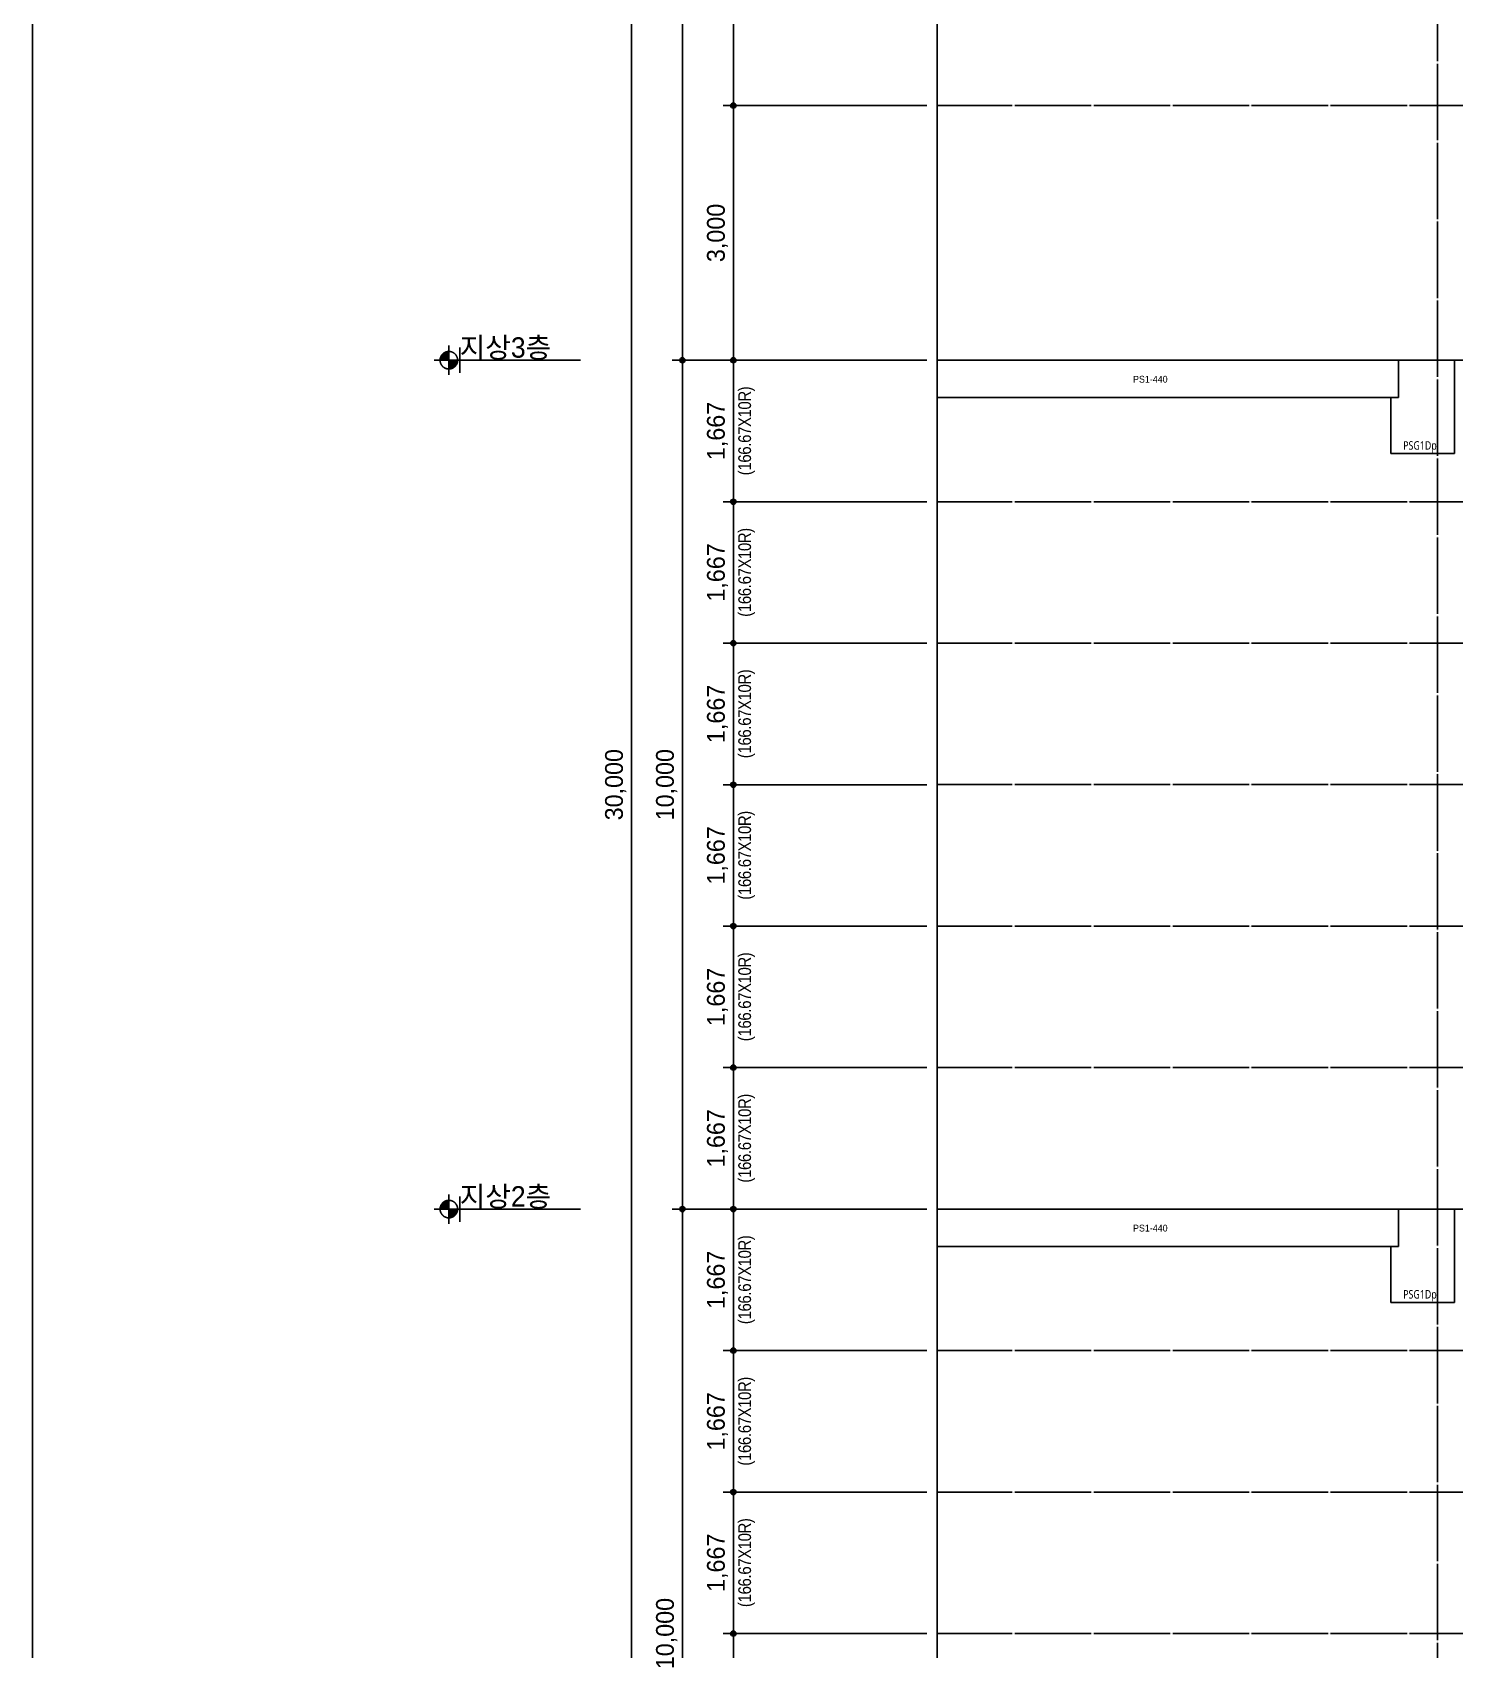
# Model space of a CAD drawing. Header units: millimetres. Extents: x 11948722 to 13111668, y -10771712 to -10232988.
# Drawn here: x 12673666 to 12690416, y -10486894 to -10467841 of the extents above; entities that cross this region are included whole.
import ezdxf
from ezdxf.enums import TextEntityAlignment as Align

# ---------------------------------------------------------------- set-up
doc = ezdxf.new("R2010")
doc.units = ezdxf.units.MM
doc.header["$LTSCALE"] = 150
doc.header["$MEASUREMENT"] = 0
doc.linetypes.add('CEN', pattern=[6.2, 6, -0.1, 0, -0.1])
doc.linetypes.add('Xref-계단단면도$0$CEN', pattern=[62, 60, -1, 0, -1])
doc.layers.get('0').update_dxf_attribs({"linetype": 'CONTINUOUS'})
doc.layers.get('Defpoints').update_dxf_attribs({"color": 117, "linetype": 'CONTINUOUS'})
for name, color, linetype in [('A-중심선', 10, 'CEN'), ('CON-C', 2, 'CONTINUOUS'), ('Xref-계단단면도$0$3 dim0', 7, 'CONTINUOUS'), ('Xref-계단단면도$0$A-TXT-3.0', 3, 'CONTINUOUS'), ('Xref-계단단면도$0$SYM', 7, 'CONTINUOUS'), ('Xref-계단단면도$0$SYM-1', 7, 'CONTINUOUS')]:
    doc.layers.add(name, color=color, linetype=linetype)
doc.styles.get("Standard").update_dxf_attribs({"font": 'NanumGothic.ttf'})
doc.styles.add('Xref-계단단면도$0$나눔고딕 Se', font='')
doc.styles.add('Xref-계단단면도$0$돋움', font='')
doc.styles.get('Xref-계단단면도$0$나눔고딕 Se').set_extended_font_data('Dotum')
doc.styles.get('Xref-계단단면도$0$돋움').set_extended_font_data('Dotum')
doc.dimstyles.new('Xref-계단단면도$0$A1-100', dxfattribs={"dimtxt": 3, "dimasz": 1, "dimexe": 2, "dimexo": 2, "dimgap": 1, "dimtad": 1, "dimdec": 0, "dimzin": 12, "dimdsep": 46, "dimlunit": 6, "dimtxsty": 'Xref-계단단면도$0$나눔고딕 Se', "dimblk1": 'Xref-계단단면도$0$DIMDOT', "dimblk2": 'Xref-계단단면도$0$DIMDOT', "dimsah": 1, "dimcen": -1, "dimdle": 2, "dimclrd": 256, "dimclre": 256, "dimclrt": 3, "dimadec": 0, "dimazin": 0, "dimtfac": 1, "dimtdec": 0, "dimtix": 1, "dimtmove": 2, "dimatfit": 3, "dimldrblk": 'Xref-계단단면도$0$DIMDOT', "dimfxl": 1, "dimtvp": 1, "dimtolj": 1, "dimtzin": 12, "dimlwd": -1, "dimlwe": -1, "dimarcsym": 0})

# ---------------------------------------------------------------- blocks, each defined once
blk = doc.blocks.new('Xref-계단단면도$0$DIMDOT')
at = {"color": 0}
blk.add_line((-2, 0), (2, 0), dxfattribs=at)
for radius in [0.5, 0.25]:
    blk.add_circle((0, 0), radius, dxfattribs=at)
blk = doc.blocks.new('*D628')
at = {"layer": 'Defpoints', "color": 0, "ltscale": 1200}
for p in [(12680721, -10461704), (12684321, -10461704), (12684321, -10491704)]:
    blk.add_point(p, dxfattribs=at)
at = {"layer": 'Xref-계단단면도$0$3 dim0'}
for p, q in [((12684201, -10461704), (12680601, -10461704)), ((12680721, -10491644), (12680721, -10461764)), ((12684201, -10491704), (12680601, -10491704))]:
    blk.add_line(p, q, dxfattribs=at)
at = {"layer": 'Xref-계단단면도$0$3 dim0', "ltscale": 1200, "xscale": 60, "yscale": 60, "zscale": 60}
for p, rotation in [((12680721, -10461704), 90), ((12680721, -10491704), 270)]:
    blk.add_blockref('Xref-계단단면도$0$DIMDOT', p, dxfattribs=dict(at, rotation=rotation))
at = {"layer": 'Xref-계단단면도$0$3 dim0', "color": 3, "ltscale": 1200, "insert": (12680535, -10476704), "char_height": 210, "attachment_point": 5, "rotation": 90, "style": 'Xref-계단단면도$0$나눔고딕 Se'}
blk.add_mtext('\\A1;30,000', dxfattribs=at)
blk = doc.blocks.new('*D630')
at = {"layer": 'Defpoints', "color": 0, "ltscale": 1200}
for p in [(12681321, -10461704), (12684321, -10461704), (12684321, -10471704)]:
    blk.add_point(p, dxfattribs=at)
at = {"layer": 'Xref-계단단면도$0$3 dim0'}
for p, q in [((12684201, -10461704), (12681201, -10461704)), ((12681321, -10471644), (12681321, -10461764)), ((12684201, -10471704), (12681201, -10471704))]:
    blk.add_line(p, q, dxfattribs=at)
at = {"layer": 'Xref-계단단면도$0$3 dim0', "ltscale": 1200, "xscale": 60, "yscale": 60, "zscale": 60}
for p, rotation in [((12681321, -10461704), 90), ((12681321, -10471704), 270)]:
    blk.add_blockref('Xref-계단단면도$0$DIMDOT', p, dxfattribs=dict(at, rotation=rotation))
at = {"layer": 'Xref-계단단면도$0$3 dim0', "color": 3, "ltscale": 1200, "insert": (12681135, -10466704), "char_height": 210, "attachment_point": 5, "rotation": 90, "style": 'Xref-계단단면도$0$나눔고딕 Se'}
blk.add_mtext('\\A1;10,000', dxfattribs=at)
blk = doc.blocks.new('*D673')
at = {"layer": 'Defpoints', "color": 0, "ltscale": 1200}
for p in [(12681321, -10481704), (12684321, -10481704), (12684321, -10491704)]:
    blk.add_point(p, dxfattribs=at)
at = {"layer": 'Xref-계단단면도$0$3 dim0'}
for p, q in [((12684201, -10481704), (12681201, -10481704)), ((12681321, -10491644), (12681321, -10481764)), ((12684201, -10491704), (12681201, -10491704))]:
    blk.add_line(p, q, dxfattribs=at)
at = {"layer": 'Xref-계단단면도$0$3 dim0', "ltscale": 1200, "xscale": 60, "yscale": 60, "zscale": 60}
for p, rotation in [((12681321, -10481704), 90), ((12681321, -10491704), 270)]:
    blk.add_blockref('Xref-계단단면도$0$DIMDOT', p, dxfattribs=dict(at, rotation=rotation))
at = {"layer": 'Xref-계단단면도$0$3 dim0', "color": 3, "ltscale": 1200, "insert": (12681135, -10486704), "char_height": 210, "attachment_point": 5, "rotation": 90, "style": 'Xref-계단단면도$0$나눔고딕 Se'}
blk.add_mtext('\\A1;10,000', dxfattribs=at)
blk = doc.blocks.new('*D676')
at = {"layer": 'Defpoints', "color": 0, "ltscale": 1200}
for p in [(12681321, -10471704), (12684321, -10471704), (12684321, -10481704)]:
    blk.add_point(p, dxfattribs=at)
at = {"layer": 'Xref-계단단면도$0$3 dim0'}
for p, q in [((12684201, -10471704), (12681201, -10471704)), ((12681321, -10481644), (12681321, -10471764)), ((12684201, -10481704), (12681201, -10481704))]:
    blk.add_line(p, q, dxfattribs=at)
at = {"layer": 'Xref-계단단면도$0$3 dim0', "ltscale": 1200, "xscale": 60, "yscale": 60, "zscale": 60}
for p, rotation in [((12681321, -10471704), 90), ((12681321, -10481704), 270)]:
    blk.add_blockref('Xref-계단단면도$0$DIMDOT', p, dxfattribs=dict(at, rotation=rotation))
at = {"layer": 'Xref-계단단면도$0$3 dim0', "color": 3, "ltscale": 1200, "insert": (12681135, -10476704), "char_height": 210, "attachment_point": 5, "rotation": 90, "style": 'Xref-계단단면도$0$나눔고딕 Se'}
blk.add_mtext('\\A1;10,000', dxfattribs=at)
blk = doc.blocks.new('*D677')
at = {"layer": 'Defpoints', "color": 0, "ltscale": 1200}
for p in [(12681921, -10461704), (12684321, -10461704), (12684321, -10468704)]:
    blk.add_point(p, dxfattribs=at)
at = {"layer": 'Xref-계단단면도$0$3 dim0'}
for p, q in [((12684201, -10461704), (12681801, -10461704)), ((12681921, -10468644), (12681921, -10461764)), ((12684201, -10468704), (12681801, -10468704))]:
    blk.add_line(p, q, dxfattribs=at)
at = {"layer": 'Xref-계단단면도$0$3 dim0', "ltscale": 1200, "xscale": 60, "yscale": 60, "zscale": 60}
for p, rotation in [((12681921, -10461704), 90), ((12681921, -10468704), 270)]:
    blk.add_blockref('Xref-계단단면도$0$DIMDOT', p, dxfattribs=dict(at, rotation=rotation))
at = {"layer": 'Xref-계단단면도$0$3 dim0', "color": 3, "ltscale": 1200, "insert": (12681735, -10465204), "char_height": 210, "attachment_point": 5, "rotation": 90, "style": 'Xref-계단단면도$0$나눔고딕 Se'}
blk.add_mtext('\\A1;7,000', dxfattribs=at)
blk = doc.blocks.new('*D670')
at = {"layer": 'Defpoints', "color": 0, "ltscale": 1200}
for p in [(12681921, -10468704), (12684321, -10468704), (12684321, -10471704)]:
    blk.add_point(p, dxfattribs=at)
at = {"layer": 'Xref-계단단면도$0$3 dim0'}
for p, q in [((12684201, -10468704), (12681801, -10468704)), ((12681921, -10471644), (12681921, -10468764)), ((12684201, -10471704), (12681801, -10471704))]:
    blk.add_line(p, q, dxfattribs=at)
at = {"layer": 'Xref-계단단면도$0$3 dim0', "ltscale": 1200, "xscale": 60, "yscale": 60, "zscale": 60}
for p, rotation in [((12681921, -10468704), 90), ((12681921, -10471704), 270)]:
    blk.add_blockref('Xref-계단단면도$0$DIMDOT', p, dxfattribs=dict(at, rotation=rotation))
at = {"layer": 'Xref-계단단면도$0$3 dim0', "color": 3, "ltscale": 1200, "insert": (12681735, -10470204), "char_height": 210, "attachment_point": 5, "rotation": 90, "style": 'Xref-계단단면도$0$나눔고딕 Se'}
blk.add_mtext('\\A1;3,000', dxfattribs=at)
blk = doc.blocks.new('*D639')
at = {"layer": 'Defpoints', "color": 0, "ltscale": 1200}
for p in [(12684321, -10483370), (12681921, -10485037), (12684321, -10485037)]:
    blk.add_point(p, dxfattribs=at)
at = {"layer": 'Xref-계단단면도$0$3 dim0'}
for p, q in [((12684201, -10483370), (12681801, -10483370)), ((12681921, -10483430), (12681921, -10484977)), ((12684201, -10485037), (12681801, -10485037))]:
    blk.add_line(p, q, dxfattribs=at)
at = {"layer": 'Xref-계단단면도$0$3 dim0', "ltscale": 1200, "xscale": 60, "yscale": 60, "zscale": 60}
for p, rotation in [((12681921, -10483370), 90), ((12681921, -10485037), 270)]:
    blk.add_blockref('Xref-계단단면도$0$DIMDOT', p, dxfattribs=dict(at, rotation=rotation))
at = {"layer": 'Xref-계단단면도$0$3 dim0', "color": 3, "ltscale": 1200, "char_height": 210, "attachment_point": 5, "rotation": 90, "style": 'Xref-계단단면도$0$나눔고딕 Se'}
for s, insert in [('\\H0.714286x;\\W0.9;\\T0.95;(166.67X10R)', (12682077, -10484204)), ('\\A1;1,667', (12681735, -10484204))]:
    blk.add_mtext(s, dxfattribs=dict(at, insert=insert))
blk = doc.blocks.new('*D641')
at = {"layer": 'Defpoints', "color": 0, "ltscale": 1200}
for p in [(12684321, -10480037), (12681921, -10481704), (12684321, -10481704)]:
    blk.add_point(p, dxfattribs=at)
at = {"layer": 'Xref-계단단면도$0$3 dim0'}
for p, q in [((12684201, -10480037), (12681801, -10480037)), ((12681921, -10480097), (12681921, -10481644)), ((12684201, -10481704), (12681801, -10481704))]:
    blk.add_line(p, q, dxfattribs=at)
at = {"layer": 'Xref-계단단면도$0$3 dim0', "ltscale": 1200, "xscale": 60, "yscale": 60, "zscale": 60}
for p, rotation in [((12681921, -10480037), 90), ((12681921, -10481704), 270)]:
    blk.add_blockref('Xref-계단단면도$0$DIMDOT', p, dxfattribs=dict(at, rotation=rotation))
at = {"layer": 'Xref-계단단면도$0$3 dim0', "color": 3, "ltscale": 1200, "char_height": 210, "attachment_point": 5, "rotation": 90, "style": 'Xref-계단단면도$0$나눔고딕 Se'}
for s, insert in [('\\H0.714286x;\\W0.9;\\T0.95;(166.67X10R)', (12682077, -10480870)), ('\\A1;1,667', (12681735, -10480870))]:
    blk.add_mtext(s, dxfattribs=dict(at, insert=insert))
blk = doc.blocks.new('*D642')
at = {"layer": 'Defpoints', "color": 0, "ltscale": 1200}
for p in [(12684321, -10481704), (12681921, -10483370), (12684321, -10483370)]:
    blk.add_point(p, dxfattribs=at)
at = {"layer": 'Xref-계단단면도$0$3 dim0'}
for p, q in [((12684201, -10481704), (12681801, -10481704)), ((12681921, -10481764), (12681921, -10483310)), ((12684201, -10483370), (12681801, -10483370))]:
    blk.add_line(p, q, dxfattribs=at)
at = {"layer": 'Xref-계단단면도$0$3 dim0', "ltscale": 1200, "xscale": 60, "yscale": 60, "zscale": 60}
for p, rotation in [((12681921, -10481704), 90), ((12681921, -10483370), 270)]:
    blk.add_blockref('Xref-계단단면도$0$DIMDOT', p, dxfattribs=dict(at, rotation=rotation))
at = {"layer": 'Xref-계단단면도$0$3 dim0', "color": 3, "ltscale": 1200, "char_height": 210, "attachment_point": 5, "rotation": 90, "style": 'Xref-계단단면도$0$나눔고딕 Se'}
for s, insert in [('\\H0.714286x;\\W0.9;\\T0.95;(166.67X10R)', (12682077, -10482537)), ('\\A1;1,667', (12681735, -10482537))]:
    blk.add_mtext(s, dxfattribs=dict(at, insert=insert))
blk = doc.blocks.new('*D643')
at = {"layer": 'Defpoints', "color": 0, "ltscale": 1200}
for p in [(12684321, -10478370), (12681921, -10480037), (12684321, -10480037)]:
    blk.add_point(p, dxfattribs=at)
at = {"layer": 'Xref-계단단면도$0$3 dim0'}
for p, q in [((12684201, -10478370), (12681801, -10478370)), ((12681921, -10478430), (12681921, -10479977)), ((12684201, -10480037), (12681801, -10480037))]:
    blk.add_line(p, q, dxfattribs=at)
at = {"layer": 'Xref-계단단면도$0$3 dim0', "ltscale": 1200, "xscale": 60, "yscale": 60, "zscale": 60}
for p, rotation in [((12681921, -10478370), 90), ((12681921, -10480037), 270)]:
    blk.add_blockref('Xref-계단단면도$0$DIMDOT', p, dxfattribs=dict(at, rotation=rotation))
at = {"layer": 'Xref-계단단면도$0$3 dim0', "color": 3, "ltscale": 1200, "char_height": 210, "attachment_point": 5, "rotation": 90, "style": 'Xref-계단단면도$0$나눔고딕 Se'}
for s, insert in [('\\A1;1,667', (12681735, -10479204)), ('\\H0.714286x;\\W0.9;\\T0.95;(166.67X10R)', (12682077, -10479204))]:
    blk.add_mtext(s, dxfattribs=dict(at, insert=insert))
blk = doc.blocks.new('*D644')
at = {"layer": 'Defpoints', "color": 0, "ltscale": 1200}
for p in [(12684321, -10476704), (12681921, -10478370), (12684321, -10478370)]:
    blk.add_point(p, dxfattribs=at)
at = {"layer": 'Xref-계단단면도$0$3 dim0'}
for p, q in [((12684201, -10476704), (12681801, -10476704)), ((12681921, -10476764), (12681921, -10478310)), ((12684201, -10478370), (12681801, -10478370))]:
    blk.add_line(p, q, dxfattribs=at)
at = {"layer": 'Xref-계단단면도$0$3 dim0', "ltscale": 1200, "xscale": 60, "yscale": 60, "zscale": 60}
for p, rotation in [((12681921, -10476704), 90), ((12681921, -10478370), 270)]:
    blk.add_blockref('Xref-계단단면도$0$DIMDOT', p, dxfattribs=dict(at, rotation=rotation))
at = {"layer": 'Xref-계단단면도$0$3 dim0', "color": 3, "ltscale": 1200, "char_height": 210, "attachment_point": 5, "rotation": 90, "style": 'Xref-계단단면도$0$나눔고딕 Se'}
for s, insert in [('\\H0.714286x;\\W0.9;\\T0.95;(166.67X10R)', (12682077, -10477537)), ('\\A1;1,667', (12681735, -10477537))]:
    blk.add_mtext(s, dxfattribs=dict(at, insert=insert))
blk = doc.blocks.new('*D645')
at = {"layer": 'Defpoints', "color": 0, "ltscale": 1200}
for p in [(12684321, -10475037), (12681921, -10476704), (12684321, -10476704)]:
    blk.add_point(p, dxfattribs=at)
at = {"layer": 'Xref-계단단면도$0$3 dim0'}
for p, q in [((12684201, -10475037), (12681801, -10475037)), ((12681921, -10475097), (12681921, -10476644)), ((12684201, -10476704), (12681801, -10476704))]:
    blk.add_line(p, q, dxfattribs=at)
at = {"layer": 'Xref-계단단면도$0$3 dim0', "ltscale": 1200, "xscale": 60, "yscale": 60, "zscale": 60}
for p, rotation in [((12681921, -10475037), 90), ((12681921, -10476704), 270)]:
    blk.add_blockref('Xref-계단단면도$0$DIMDOT', p, dxfattribs=dict(at, rotation=rotation))
at = {"layer": 'Xref-계단단면도$0$3 dim0', "color": 3, "ltscale": 1200, "char_height": 210, "attachment_point": 5, "rotation": 90, "style": 'Xref-계단단면도$0$나눔고딕 Se'}
for s, insert in [('\\H0.714286x;\\W0.9;\\T0.95;(166.67X10R)', (12682077, -10475870)), ('\\A1;1,667', (12681735, -10475870))]:
    blk.add_mtext(s, dxfattribs=dict(at, insert=insert))
blk = doc.blocks.new('*D646')
at = {"layer": 'Defpoints', "color": 0, "ltscale": 1200}
for p in [(12684321, -10473370), (12681921, -10475037), (12684321, -10475037)]:
    blk.add_point(p, dxfattribs=at)
at = {"layer": 'Xref-계단단면도$0$3 dim0'}
for p, q in [((12684201, -10473370), (12681801, -10473370)), ((12681921, -10473430), (12681921, -10474977)), ((12684201, -10475037), (12681801, -10475037))]:
    blk.add_line(p, q, dxfattribs=at)
at = {"layer": 'Xref-계단단면도$0$3 dim0', "ltscale": 1200, "xscale": 60, "yscale": 60, "zscale": 60}
for p, rotation in [((12681921, -10473370), 90), ((12681921, -10475037), 270)]:
    blk.add_blockref('Xref-계단단면도$0$DIMDOT', p, dxfattribs=dict(at, rotation=rotation))
at = {"layer": 'Xref-계단단면도$0$3 dim0', "color": 3, "ltscale": 1200, "char_height": 210, "attachment_point": 5, "rotation": 90, "style": 'Xref-계단단면도$0$나눔고딕 Se'}
for s, insert in [('\\H0.714286x;\\W0.9;\\T0.95;(166.67X10R)', (12682077, -10474204)), ('\\A1;1,667', (12681735, -10474204))]:
    blk.add_mtext(s, dxfattribs=dict(at, insert=insert))
blk = doc.blocks.new('*D647')
at = {"layer": 'Defpoints', "color": 0, "ltscale": 1200}
for p in [(12684321, -10471704), (12681921, -10473370), (12684321, -10473370)]:
    blk.add_point(p, dxfattribs=at)
at = {"layer": 'Xref-계단단면도$0$3 dim0'}
for p, q in [((12684201, -10471704), (12681801, -10471704)), ((12681921, -10471764), (12681921, -10473310)), ((12684201, -10473370), (12681801, -10473370))]:
    blk.add_line(p, q, dxfattribs=at)
at = {"layer": 'Xref-계단단면도$0$3 dim0', "ltscale": 1200, "xscale": 60, "yscale": 60, "zscale": 60}
for p, rotation in [((12681921, -10471704), 90), ((12681921, -10473370), 270)]:
    blk.add_blockref('Xref-계단단면도$0$DIMDOT', p, dxfattribs=dict(at, rotation=rotation))
at = {"layer": 'Xref-계단단면도$0$3 dim0', "color": 3, "ltscale": 1200, "char_height": 210, "attachment_point": 5, "rotation": 90, "style": 'Xref-계단단면도$0$나눔고딕 Se'}
for s, insert in [('\\H0.714286x;\\W0.9;\\T0.95;(166.67X10R)', (12682077, -10472537)), ('\\A1;1,667', (12681735, -10472537))]:
    blk.add_mtext(s, dxfattribs=dict(at, insert=insert))
blk = doc.blocks.new('*D626')
at = {"layer": 'Defpoints', "color": 0, "ltscale": 1200}
for p in [(12684321, -10485037), (12681921, -10486704), (12684321, -10486704)]:
    blk.add_point(p, dxfattribs=at)
at = {"layer": 'Xref-계단단면도$0$3 dim0'}
for p, q in [((12684201, -10485037), (12681801, -10485037)), ((12681921, -10485097), (12681921, -10486644)), ((12684201, -10486704), (12681801, -10486704))]:
    blk.add_line(p, q, dxfattribs=at)
at = {"layer": 'Xref-계단단면도$0$3 dim0', "ltscale": 1200, "xscale": 60, "yscale": 60, "zscale": 60}
for p, rotation in [((12681921, -10485037), 90), ((12681921, -10486704), 270)]:
    blk.add_blockref('Xref-계단단면도$0$DIMDOT', p, dxfattribs=dict(at, rotation=rotation))
at = {"layer": 'Xref-계단단면도$0$3 dim0', "color": 3, "ltscale": 1200, "char_height": 210, "attachment_point": 5, "rotation": 90, "style": 'Xref-계단단면도$0$나눔고딕 Se'}
for s, insert in [('\\A1;1,667', (12681735, -10485870)), ('\\H0.714286x;\\W0.9;\\T0.95;(166.67X10R)', (12682077, -10485870))]:
    blk.add_mtext(s, dxfattribs=dict(at, insert=insert))
blk = doc.blocks.new('*D860')
at = {"layer": 'Defpoints', "color": 0, "ltscale": 1200}
for p in [(12684321, -10486704), (12681921, -10488704), (12684321, -10488704)]:
    blk.add_point(p, dxfattribs=at)
at = {"layer": 'Xref-계단단면도$0$3 dim0'}
for p, q in [((12684201, -10486704), (12681801, -10486704)), ((12681921, -10486764), (12681921, -10488644)), ((12684201, -10488704), (12681801, -10488704))]:
    blk.add_line(p, q, dxfattribs=at)
at = {"layer": 'Xref-계단단면도$0$3 dim0', "ltscale": 1200, "xscale": 60, "yscale": 60, "zscale": 60}
for p, rotation in [((12681921, -10486704), 90), ((12681921, -10488704), 270)]:
    blk.add_blockref('Xref-계단단면도$0$DIMDOT', p, dxfattribs=dict(at, rotation=rotation))
at = {"layer": 'Xref-계단단면도$0$3 dim0', "color": 3, "ltscale": 1200, "char_height": 210, "attachment_point": 5, "rotation": 90, "style": 'Xref-계단단면도$0$나눔고딕 Se'}
for s, insert in [('\\H0.714286x;\\W0.9;\\T0.95;(166.67X12R)', (12682077, -10487704)), ('\\A1;2,000', (12681735, -10487704))]:
    blk.add_mtext(s, dxfattribs=dict(at, insert=insert))
blk = doc.blocks.new('PSG1Dp')
at = {"layer": 'CON-C', "ltscale": 1200}
for p, q in [((-285, 1100), (-285, 660)), ((-285, 1100), (375, 1100)), ((375, 1100), (375, 0)), ((-375, 660), (-375, 0)), ((-375, 660), (-285, 660)), ((-375, 0), (375, 0))]:
    blk.add_line(p, q, dxfattribs=at)
at = {"layer": 'Defpoints', "color": 1, "width": 0.8}
blk.add_text('PSG1Dp', height=99.8, dxfattribs=at).set_placement((-231, 96), align=Align.MIDDLE_LEFT)

msp = doc.modelspace()

# ---------------------------------------------------------------- hatches: boundary and pattern name
at = {"layer": 'Xref-계단단면도$0$SYM', "linetype": 'Xref-계단단면도$0$CEN'}
h = msp.add_hatch(color=7, dxfattribs=at)
h.paths.add_polyline_path([(12678673.9, -10471703.5), (12678570.7, -10471703.5), (12678570.7, -10471806.7, 0.4142136)])
h.paths.add_polyline_path([(12678570.7, -10471600.3, 0.4142136), (12678467.5, -10471703.5), (12678570.7, -10471703.5)])
h = msp.add_hatch(color=7, dxfattribs=at)
h.paths.add_polyline_path([(12678673.9, -10481703.5), (12678570.7, -10481703.5), (12678570.7, -10481806.7, 0.4142136)])
h.paths.add_polyline_path([(12678570.7, -10481600.3, 0.4142136), (12678467.5, -10481703.5), (12678570.7, -10481703.5)])

# ---------------------------------------------------------------- linework, layer by layer
at = {"layer": 'A-중심선'}
for p, q in [((12690215.8, -10505384.5), (12690215.8, -10458703.5)), ((12701946.5, -10468703.5), (12684320.5, -10468703.5)), ((12701946.5, -10471703.5), (12684320.5, -10471703.5)), ((12701946.5, -10473370.2), (12684320.5, -10473370.2)), ((12701946.5, -10475036.9), (12684320.5, -10475036.9)), ((12701946.5, -10476703.5), (12684320.5, -10476703.5)), ((12701946.5, -10478370.2), (12684320.5, -10478370.2)), ((12701946.5, -10480036.9), (12684320.5, -10480036.9)), ((12701946.5, -10481703.5), (12684320.5, -10481703.5)), ((12701946.5, -10483370.2), (12684320.5, -10483370.2)), ((12701946.5, -10485036.9), (12684320.5, -10485036.9)), ((12701946.5, -10486703.5), (12684320.5, -10486703.5))]:
    msp.add_line(p, q, dxfattribs=at)
at = {"layer": 'CON-C', "ltscale": 1200}
for points in [[(12689755.8, -10471703.5), (12684320.5, -10471703.5)], [(12689665.8, -10472143.5), (12684320.5, -10472143.5)], [(12689755.8, -10481703.5), (12684320.5, -10481703.5)], [(12689665.8, -10482143.5), (12684320.5, -10482143.5)]]:
    msp.add_lwpolyline(points, dxfattribs=at)
at = {"layer": 'Defpoints'}
for p, q in [((12678698.6, -10471853.5), (12678698.6, -10471553.5)), ((12678698.6, -10471853.5), (12678698.6, -10471553.5)), ((12678698.6, -10481853.5), (12678698.6, -10481553.5)), ((12678698.6, -10481853.5), (12678698.6, -10481553.5)), ((12678698.6, -10481853.5), (12678698.6, -10481553.5))]:
    msp.add_line(p, q, dxfattribs=at)
at = {"layer": 'Defpoints', "ltscale": 1200}
for points in [[(12673665.7, -10508461.3), (12714615.7, -10508461.3), (12714615.7, -10453936.3), (12673665.7, -10453936.3)], [(12684320.5, -10458703.5), (12701946.5, -10458703.5), (12701946.5, -10505384.5), (12684320.5, -10505384.5)]]:
    msp.add_lwpolyline(points, close=True, dxfattribs=at)
at = {"layer": 'Xref-계단단면도$0$SYM', "color": 7, "linetype": 'Xref-계단단면도$0$CEN'}
for p, q in [((12678570.7, -10471531.5), (12678570.7, -10471875.6)), ((12678398.6, -10471703.5), (12678742.7, -10471703.5)), ((12678570.7, -10481531.5), (12678570.7, -10481875.6)), ((12678398.6, -10481703.5), (12678742.7, -10481703.5))]:
    msp.add_line(p, q, dxfattribs=at)
for centre in [(12678570.7, -10471703.5), (12678570.7, -10481703.5)]:
    msp.add_circle(centre, 103.2, dxfattribs=at)
at = {"layer": 'Xref-계단단면도$0$SYM-1', "color": 7}
for p, q in [((12678398.6, -10471703.5), (12680120.5, -10471703.5)), ((12678398.6, -10481703.5), (12680120.5, -10481703.5))]:
    msp.add_line(p, q, dxfattribs=at)

# ---------------------------------------------------------------- block references
at = {"layer": 'CON-C', "ltscale": 1200}
for p in [(12690040.8, -10472803.5), (12690040.8, -10482803.5)]:
    msp.add_blockref('PSG1Dp', p, dxfattribs=at)

# ---------------------------------------------------------------- texts
at = {"layer": 'Defpoints', "style": 'Xref-계단단면도$0$돋움'}
for p in [(12686628.1, -10471967.6), (12686628.1, -10481967.6)]:
    msp.add_text('PS1-440', height=80, dxfattribs=at).set_placement(p)
at = {"layer": 'Xref-계단단면도$0$A-TXT-3.0', "style": 'Xref-계단단면도$0$돋움'}
for s, p in [('지상3층', (12678698.6, -10471553.5)), ('지상2층', (12678698.6, -10481553.5))]:
    msp.add_text(s, height=240, dxfattribs=at).set_placement(p, align=Align.MIDDLE_LEFT)

# ---------------------------------------------------------------- dimensions: what is measured, and where the dimension line sits
at = {"layer": 'Xref-계단단면도$0$3 dim0'}
for base, p1, p2, angle, picture, middle in [((12680720.5, -10461703.5), (12684320.5, -10491703.5), (12684320.5, -10461703.5), 90, '*D628', (12680535.1, -10476703.5)), ((12681320.5, -10461703.5), (12684320.5, -10471703.5), (12684320.5, -10461703.5), 270, '*D630', (12681135.1, -10466703.5)), ((12681920.5, -10461703.5), (12684320.5, -10468703.5), (12684320.5, -10461703.5), 270, '*D677', (12681735.1, -10465203.5)), ((12681920.5, -10468703.5), (12684320.5, -10471703.5), (12684320.5, -10468703.5), 270, '*D670', (12681735.1, -10470203.5)), ((12681320.5, -10471703.5), (12684320.5, -10481703.5), (12684320.5, -10471703.5), 270, '*D676', (12681135.1, -10476703.5)), ((12681320.5, -10481703.5), (12684320.5, -10491703.5), (12684320.5, -10481703.5), 270, '*D673', (12681135.1, -10486703.5))]:
    dim = msp.add_linear_dim(base=base, p1=p1, p2=p2, angle=angle, dimstyle='Xref-계단단면도$0$A1-100', override={"dimscale": 60, "dimtxt": 3.5}, dxfattribs=at)
    dim.commit()
    dim.dimension.update_dxf_attribs({"geometry": picture, "text_midpoint": middle})
for base, p1, p2, text, picture, middle in [((12681920.5, -10473370.2), (12684320.5, -10471703.5), (12684320.5, -10473370.2), '<>\\X\\H0.714286x;\\W0.9;\\T0.95;(166.67X10R)', '*D647', (12681920.5, -10472536.9)), ((12681920.5, -10475036.9), (12684320.5, -10473370.2), (12684320.5, -10475036.9), '<>\\X\\H0.714286x;\\W0.9;\\T0.95;(166.67X10R)', '*D646', (12681920.5, -10474203.5)), ((12681920.5, -10476703.5), (12684320.5, -10475036.9), (12684320.5, -10476703.5), '<>\\X\\H0.714286x;\\W0.9;\\T0.95;(166.67X10R)', '*D645', (12681920.5, -10475870.2)), ((12681920.5, -10478370.2), (12684320.5, -10476703.5), (12684320.5, -10478370.2), '<>\\X\\H0.714286x;\\W0.9;\\T0.95;(166.67X10R)', '*D644', (12681920.5, -10477536.9)), ((12681920.5, -10480036.9), (12684320.5, -10478370.2), (12684320.5, -10480036.9), '<>\\X\\H0.714286x;\\W0.9;\\T0.95;(166.67X10R)', '*D643', (12681920.5, -10479203.5)), ((12681920.5, -10481703.5), (12684320.5, -10480036.9), (12684320.5, -10481703.5), '<>\\X\\H0.714286x;\\W0.9;\\T0.95;(166.67X10R)', '*D641', (12681920.5, -10480870.2)), ((12681920.5, -10483370.2), (12684320.5, -10481703.5), (12684320.5, -10483370.2), '<>\\X\\H0.714286x;\\W0.9;\\T0.95;(166.67X10R)', '*D642', (12681920.5, -10482536.9)), ((12681920.5, -10485036.9), (12684320.5, -10483370.2), (12684320.5, -10485036.9), '<>\\X\\H0.714286x;\\W0.9;\\T0.95;(166.67X10R)', '*D639', (12681920.5, -10484203.5)), ((12681920.5, -10486703.5), (12684320.5, -10485036.9), (12684320.5, -10486703.5), '<>\\X\\H0.714286x;\\W0.9;\\T0.95;(166.67X10R)', '*D626', (12681920.5, -10485870.2)), ((12681920.5, -10488703.5), (12684320.5, -10486703.5), (12684320.5, -10488703.5), '<>\\X\\H0.714286x;\\W0.9;\\T0.95;(166.67X12R)', '*D860', (12681920.5, -10487703.5))]:
    dim = msp.add_linear_dim(base=base, p1=p1, p2=p2, angle=270, text=text, dimstyle='Xref-계단단면도$0$A1-100', override={"dimscale": 60, "dimtxt": 3.5, "dimtxsty": 'Xref-계단단면도$0$나눔고딕 Se', "dimblk1": 'Xref-계단단면도$0$DIMDOT', "dimblk2": 'Xref-계단단면도$0$DIMDOT'}, dxfattribs=at)
    dim.commit()
    dim.dimension.update_dxf_attribs({"geometry": picture, "text_midpoint": middle})

doc.saveas('drawing.dxf')
